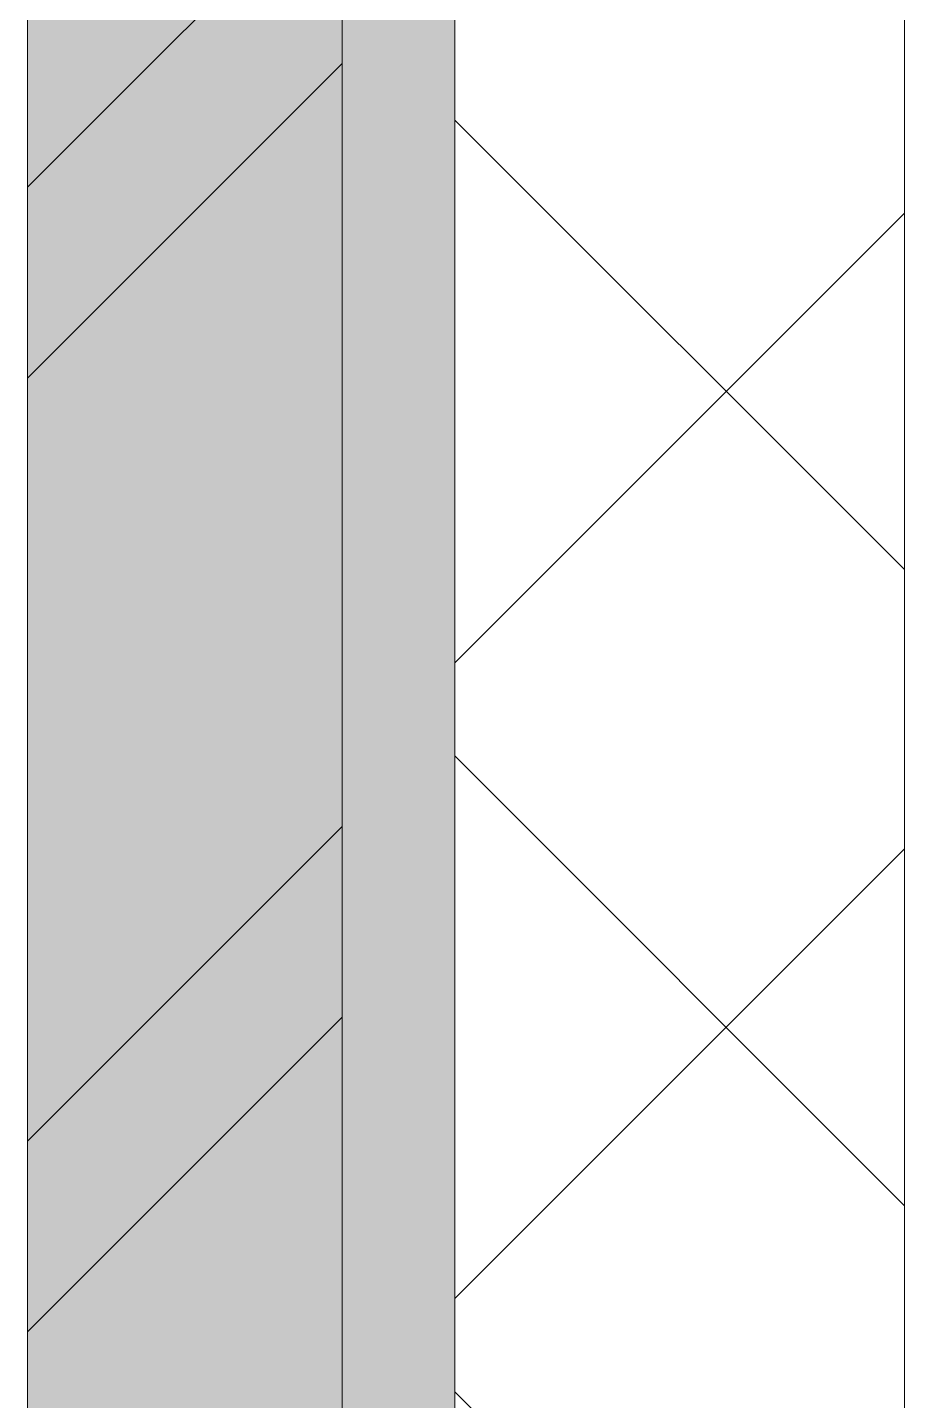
# Model space of a CAD drawing. Header units: millimetres. Extents: x -546 to 1681, y -650 to 1730.
# Drawn here: x 778.007 to 779.957, y 663.98 to 667.034 of the extents above; entities that cross this region are included whole.
import ezdxf

# ---------------------------------------------------------------- set-up
doc = ezdxf.new("R2010")
doc.units = ezdxf.units.MM

msp = doc.modelspace()

# ---------------------------------------------------------------- hatches: boundary and pattern name
at = {"true_color": 0xffffff}
h = msp.add_hatch(color=7, dxfattribs=at)
h.dxf.hatch_style = 2
h.paths.add_polyline_path([(778.0072, 683.0388), (778.7072, 683.0388), (778.7072, 658.8618), (778.0072, 659.5738)])
h = msp.add_hatch(color=7)
h.dxf.hatch_style = 2
h.paths.add_polyline_path([(778.7072, 682.7888), (778.9572, 682.7888), (778.9572, 658.7618), (778.7072, 658.7618)])

# ---------------------------------------------------------------- linework, layer by layer
at = {"color": 7, "lineweight": 0}
for points in [[(778.0072, 683.7388), (778.0072, 659.5738)], [(778.7072, 683.0388), (778.7072, 658.8618)], [(778.7072, 658.8618), (778.7072, 683.0388)], [(778.9572, 682.7888), (778.9572, 658.7618)], [(779.9572, 681.7888), (779.9572, 658.7618)], [(778.0072, 666.6788), (778.7072, 667.3788)], [(778.0072, 666.2538), (778.7072, 666.9538)], [(778.0072, 664.5568), (778.7072, 665.2568)], [(778.0072, 664.1328), (778.7072, 664.8328)]]:
    msp.add_lwpolyline(points, dxfattribs=at)
at = {"color": 250, "lineweight": 0, "true_color": 0x1d1d1d}
for points in [[(779.9562, 665.8288), (778.9572, 666.8278)], [(778.9572, 665.6208), (779.9562, 666.6198)], [(779.9562, 664.4138), (778.9572, 665.4138)], [(778.9572, 664.2068), (779.9562, 665.2058)], [(779.9562, 662.9998), (778.9572, 663.9988)]]:
    msp.add_lwpolyline(points, dxfattribs=at)

doc.saveas('drawing.dxf')
